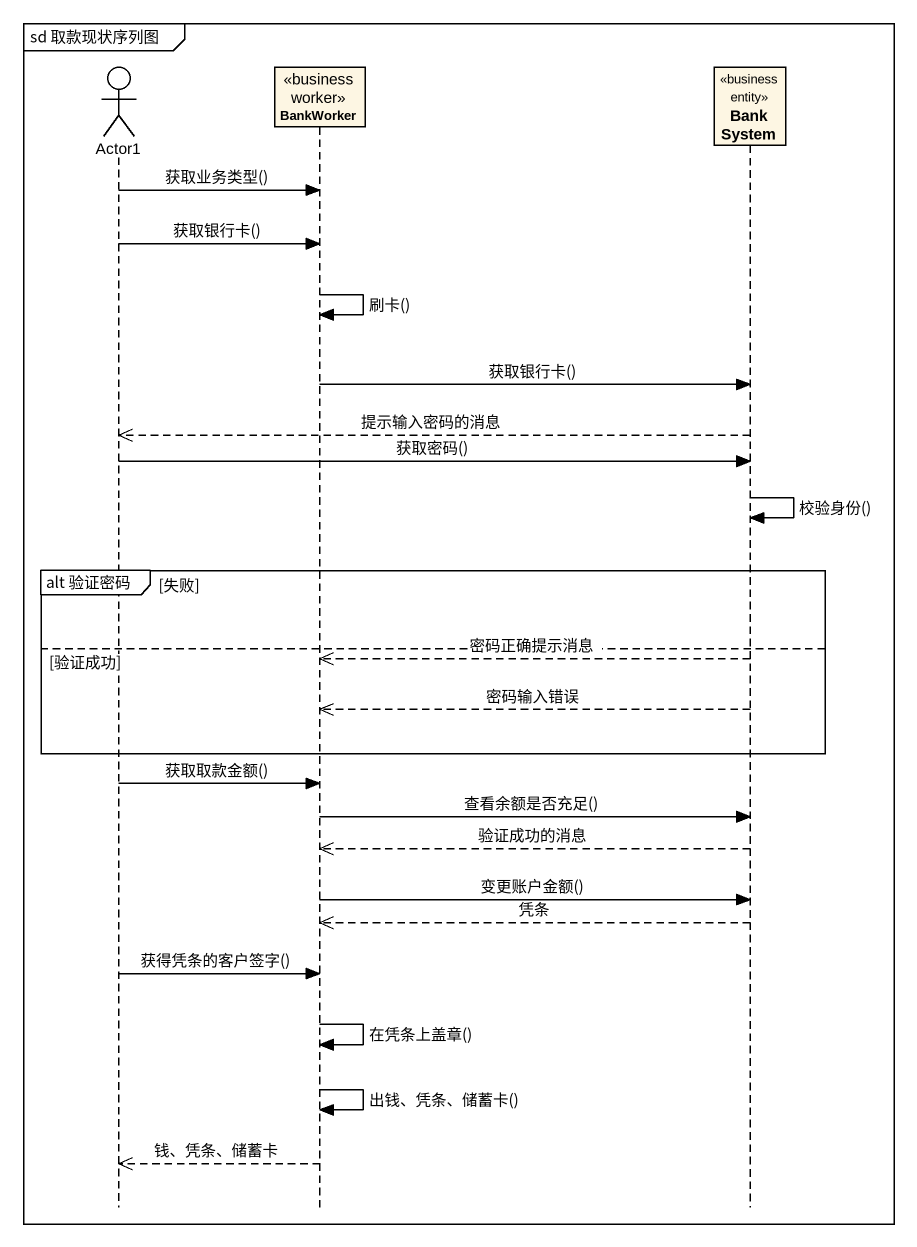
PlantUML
@startuml
mainframe sd 取款现状序列图
hide footbox
actor Actor1
participant BankWorker <<business worker>>
participant BankSystem <<business entity>>

Actor1 -> BankWorker : 获取业务类型()
Actor1 -> BankWorker : 获取银行卡()
BankWorker -> BankWorker : 刷卡()
BankWorker -> BankSystem : 获取银行卡()
BankSystem -->> Actor1 : 提示输入密码的消息
Actor1 -> BankSystem : 获取密码()
BankSystem -> BankSystem : 校验身份()
group alt 验证密码 [失败]
else 验证成功
  BankSystem -->> BankWorker : 密码正确提示消息
  BankSystem -->> BankWorker : 密码输入错误
end
Actor1 -> BankWorker : 获取取款金额()
BankWorker -> BankSystem : 查看余额是否充足()
BankSystem -->> BankWorker : 验证成功的消息
BankWorker -> BankSystem : 变更账户金额()
BankSystem -->> BankWorker : 凭条
Actor1 -> BankWorker : 获得凭条的客户签字()
BankWorker -> BankWorker : 在凭条上盖章()
BankWorker -> BankWorker : 出钱、凭条、储蓄卡()
BankWorker -->> Actor1 : 钱、凭条、储蓄卡
@enduml
